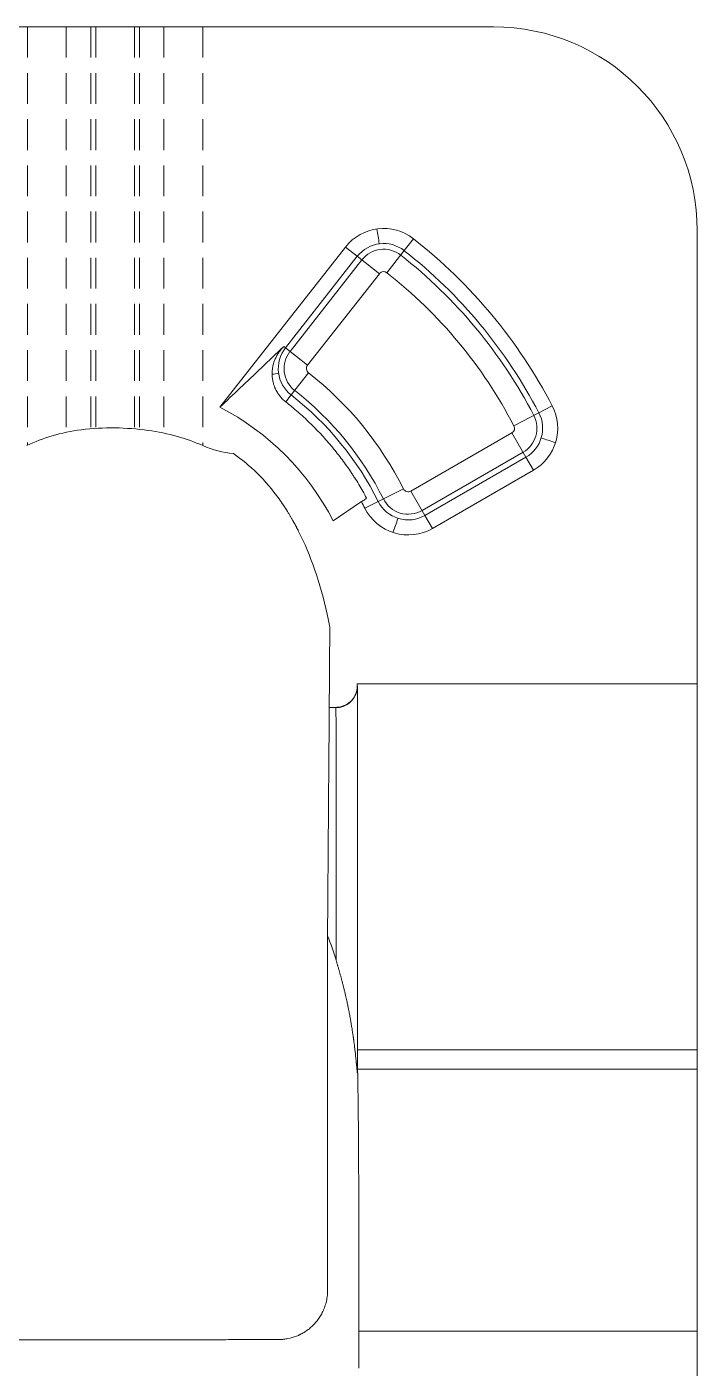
# Model space of a CAD drawing. Header units: millimetres. Extents: x 742 to 1164, y 383 to 613.
# Drawn here: x 943 to 1012.1, y 475.1 to 613.5 of the extents above; entities that cross this region are included whole.
import ezdxf

# ---------------------------------------------------------------- set-up
doc = ezdxf.new("R2010")
doc.units = ezdxf.units.MM
doc.linetypes.add('HIDDEN', pattern=[9.525, 6.35, -3.175])
doc.layers.add('core', color=7, linetype='Continuous', lineweight=20)

msp = doc.modelspace()

# ---------------------------------------------------------------- linework, layer by layer
at = {"layer": 'core', "lineweight": 18}
for p, q in [((991.07, 613.46), (903.63, 613.46)), ((1012.07, 592.46), (1012.07, 545.7)), ((962.87, 574.25), (975.82, 590.75)), ((984.78, 561.74), (995.19, 567.74)), ((974.55, 562.51), (977.47, 564.5)), ((974.16, 546.3), (974.17, 547.64)), ((977.03, 545.7), (1012.07, 545.7)), ((974.82, 543.29), (974.14, 543.29)), ((973.97, 519.73), (973.97, 483.16)), ((1012.07, 505.98), (1012.07, 507.96)), ((977.19, 478.97), (1012.07, 478.97)), ((977.19, 475.15), (977.19, 478.97)), ((1012.07, 418.01), (1012.07, 478.97))]:
    msp.add_line(p, q, dxfattribs=at)
at = {"layer": 'core', "linetype": 'HIDDEN', "lineweight": 13, "ltscale": 0.5}
for p, q in [((943.03, 613.46), (943.03, 570.32)), ((947.03, 613.46), (947.03, 571.65)), ((949.57, 613.46), (949.57, 572.01)), ((950.07, 613.46), (950.07, 572.05)), ((954.07, 613.46), (954.07, 572.01)), ((954.57, 613.46), (954.57, 571.96)), ((957.1, 613.46), (957.1, 571.56))]:
    msp.add_line(p, q, dxfattribs=at)
at = {"layer": 'core', "lineweight": 13}
for p, q in [((975.82, 590.75), (977.03, 589.8)), ((982.83, 591.61), (981.88, 590.39)), ((969.63, 580.35), (977.03, 589.8)), ((970.1, 579.99), (977.5, 589.43)), ((979.31, 588.01), (977.03, 589.8)), ((980.09, 588.1), (981.88, 590.39)), ((971.91, 578.57), (979.31, 588.01)), ((969.46, 580.49), (969.63, 580.35)), ((971.91, 578.57), (969.63, 580.35)), ((972, 577.79), (970.22, 575.5)), ((969.66, 574.78), (970.22, 575.5)), ((997.13, 574.38), (995.75, 573.66)), ((993.18, 572.33), (995.75, 573.66)), ((992.96, 571.59), (982.56, 565.59)), ((992.96, 571.59), (994.41, 569.09)), ((961.11, 570.28), (961.11, 570.28)), ((994.12, 569.6), (983.71, 563.59)), ((994.41, 569.09), (984.01, 563.08)), ((995.19, 567.74), (994.41, 569.09)), ((981.79, 565.82), (979.19, 564.52)), ((977.81, 563.83), (979.19, 564.52)), ((982.56, 565.59), (984.01, 563.08)), ((984.78, 561.74), (984.01, 563.08)), ((1012.07, 507.96), (977.05, 507.96))]:
    msp.add_line(p, q, dxfattribs=at)
at = {"layer": 'core', "lineweight": 18}
for centre, radius, start, end in [((991.07, 592.46), 21, 0, 90), ((979.75, 587.67), 5, 51.9646, 141.8978), ((950.4, 550.15), 52.63, 27.4041, 51.9646), ((950.4, 550.15), 27.13, 27.0999, 62.6406), ((992.69, 572.07), 5, 300.0036, 27.4041), ((965.14, 579.29), 9.87, 245.94, 264.8917), ((950.4, 550.15), 30.63, 26.5277, 27.9217), ((982.28, 566.07), 5, 206.5277, 300.0036)]:
    msp.add_arc(centre, radius, start, end, dxfattribs=at)
at = {"layer": 'core', "lineweight": 13}
for centre, radius, start, end in [((979.75, 587.67), 3.45, 51.9646, 141.8978), ((979.75, 587.67), 2.86, 51.9646, 141.8978), ((950.4, 550.15), 50.49, 27.4041, 51.9646), ((950.4, 550.15), 51.08, 27.4041, 51.9646), ((979.75, 587.67), 0.554, 51.9646, 141.8978), ((950.4, 550.15), 48.18, 27.4041, 51.9646), ((972.34, 578.22), 3.45, 141.8978, 231.987), ((972.34, 578.22), 2.86, 141.8978, 231.987), ((972.34, 578.22), 0.554, 141.8978, 231.987), ((950.4, 550.15), 35.08, 26.5277, 51.987), ((950.4, 550.15), 32.18, 26.5277, 51.987), ((950.4, 550.15), 32.77, 26.5277, 51.987), ((992.69, 572.07), 2.86, 300.0036, 27.4041), ((992.69, 572.07), 3.45, 300.0036, 27.4041), ((992.69, 572.07), 0.554, 300.0036, 27.4041), ((982.28, 566.07), 0.554, 206.5277, 300.0036), ((982.28, 566.07), 3.45, 206.5277, 300.0036), ((982.28, 566.07), 2.86, 206.5277, 300.0036)]:
    msp.add_arc(centre, radius, start, end, dxfattribs=at)
at = {"layer": 'core', "linetype": 'HIDDEN', "lineweight": 13, "ltscale": 0.5}
msp.add_open_spline([(961.1, 613.46), (961.1, 599.07), (961.1, 584.67), (961.1, 570.28)], degree=3, dxfattribs=at)
at = {"layer": 'core', "lineweight": 13}
for points in [[(979.29, 591.09), (979.22, 591.6), (979.14, 592.11), (979.06, 592.62)], [(968.93, 577.75), (968.7, 577.71), (968.48, 577.67), (968.25, 577.64)], [(997.46, 570.59), (996.97, 570.75), (996.48, 570.91), (995.99, 571.07)], [(1012.07, 505.98), (1000.4, 505.98), (988.73, 505.99), (977.06, 505.99)]]:
    msp.add_open_spline(points, degree=3, dxfattribs=at)
at = {"layer": 'core', "lineweight": 18}
for points, degree in [([(962.87, 574.25), (963.55, 574.89), (964.95, 576.22), (967.14, 578.3), (968.67, 579.75), (969.46, 580.49)], 3), ([(977.99, 564.85), (977.93, 564.81), (977.82, 564.73), (977.64, 564.61), (977.53, 564.54), (977.47, 564.5)], 3), ([(974.17, 547.64), (974.2, 551.58)], 1), ([(974.14, 543.29), (974.16, 546.3)], 1), ([(977.04, 539.08), (977.04, 539.76), (977.04, 540.39), (977.04, 540.96)], 3), ([(973.97, 519.73), (974.3, 518.92), (974.59, 518.09), (974.84, 517.23)], 3), ([(977.05, 507.96), (977.05, 507.77), (977.05, 507.4), (977.05, 507.02), (977.05, 506.83)], 3), ([(977.05, 506.83), (977.06, 506.64), (977.06, 506.45), (977.06, 506.26)], 3), ([(977.06, 505.99), (977.06, 506.08), (977.06, 506.17), (977.06, 506.26)], 3)]:
    msp.add_open_spline(points, degree=degree, dxfattribs=at)
for points, knots in [([(969.66, 574.78), (969.54, 574.88), (969.43, 574.97), (969.22, 575.18), (969.13, 575.29), (969.01, 575.43), (968.99, 575.46), (968.95, 575.52), (968.93, 575.55), (968.86, 575.64), (968.83, 575.7), (968.71, 575.88), (968.65, 576.01), (968.56, 576.2), (968.53, 576.27), (968.49, 576.36), (968.48, 576.4), (968.46, 576.46), (968.45, 576.5), (968.39, 576.66), (968.36, 576.8), (968.3, 577.06), (968.28, 577.2), (968.26, 577.4), (968.26, 577.46), (968.25, 577.56), (968.25, 577.6), (968.25, 577.66), (968.25, 577.7), (968.25, 577.86), (968.26, 577.99), (968.29, 578.25), (968.31, 578.38), (968.35, 578.57), (968.37, 578.63), (968.39, 578.73), (968.4, 578.76), (968.42, 578.82), (968.43, 578.85), (968.48, 579.01), (968.53, 579.13), (968.63, 579.36), (968.74, 579.59), (968.88, 579.8), (968.99, 579.96), (969.03, 580.01), (969.11, 580.11), (969.15, 580.16), (969.27, 580.31), (969.36, 580.4), (969.46, 580.49)], [0, 0, 0, 0, 0.0625, 0.0625, 0.125, 0.125, 0.140625, 0.140625, 0.15625, 0.15625, 0.1875, 0.1875, 0.25, 0.25, 0.28125, 0.28125, 0.296875, 0.296875, 0.3125, 0.3125, 0.375, 0.375, 0.4375, 0.4375, 0.46875, 0.46875, 0.484375, 0.484375, 0.5, 0.5, 0.5625, 0.5625, 0.625, 0.625, 0.65625, 0.65625, 0.671875, 0.671875, 0.6875, 0.6875, 0.75, 0.75, 0.8125, 0.875, 0.875, 0.90625, 0.90625, 0.9375, 0.9375, 1, 1, 1, 1]), ([(969.66, 574.78), (970.09, 574.45), (970.93, 573.75), (972.13, 572.65), (973.27, 571.49), (974.34, 570.28), (975.36, 569.01), (975.99, 568.12), (976.37, 567.56), (976.45, 567.44), (976.6, 567.21), (976.67, 567.1), (976.9, 566.75), (977.04, 566.52), (977.46, 565.81), (977.74, 565.34), (977.99, 564.85)], [0, 0, 0, 0, 0.125, 0.25, 0.375, 0.5, 0.625, 0.75, 0.75, 0.78125, 0.78125, 0.8125, 0.8125, 0.875, 0.875, 1, 1, 1, 1]), ([(952.04, 572.11), (950.89, 572.12), (948.7, 572.01), (945.64, 571.39), (943.8, 570.69), (942.97, 570.29)], [0, 0, 0, 0, 0.370565, 0.700747, 1, 1, 1, 1]), ([(961.11, 570.28), (960.27, 570.65), (958.42, 571.31), (955.37, 571.94), (953.19, 572.09), (952.04, 572.11)], [0, 0, 0, 0, 0.297973, 0.629968, 1, 1, 1, 1]), ([(969.84, 563.48), (969.56, 563.93), (968.63, 565.33), (966.85, 567.43), (965.13, 568.86), (964.26, 569.46)], [0, 0, 0, 0, 0.190392, 0.613486, 1, 1, 1, 1]), ([(970.94, 561.53), (970.93, 561.55), (970.92, 561.57), (970.9, 561.61), (970.87, 561.66), (970.84, 561.71), (970.81, 561.77), (970.78, 561.83), (970.75, 561.9), (970.71, 561.97), (970.67, 562.05), (970.62, 562.13), (970.58, 562.22), (970.53, 562.31), (970.47, 562.4), (970.42, 562.51), (970.36, 562.61), (970.29, 562.72), (970.23, 562.84), (970.16, 562.96), (970.08, 563.08), (970, 563.21), (969.92, 563.35), (969.87, 563.44), (969.84, 563.48)], [0, 0, 0, 0, 0.018258, 0.039105, 0.062543, 0.088571, 0.11719, 0.148399, 0.182198, 0.218588, 0.257569, 0.29914, 0.343302, 0.390053, 0.439396, 0.491328, 0.54585, 0.602961, 0.662663, 0.724953, 0.789832, 0.8573, 0.927356, 1, 1, 1, 1]), ([(974.2, 551.58), (974.11, 552.02), (973.7, 554.04), (972.77, 557.41), (971.6, 560.23), (970.94, 561.52), (970.94, 561.53)], [0, 0, 0, 0, 0.128995, 0.587229, 0.996274, 1, 1, 1, 1]), ([(977.03, 545.7), (977.03, 545.62), (977.04, 545.47), (977.03, 545.32), (977.01, 545.17), (977, 545.09), (976.97, 544.98), (976.96, 544.94), (976.94, 544.87), (976.93, 544.83), (976.9, 544.72), (976.87, 544.65), (976.8, 544.51), (976.77, 544.44), (976.71, 544.34), (976.69, 544.31), (976.65, 544.25), (976.63, 544.22), (976.56, 544.12), (976.51, 544.06), (976.41, 543.95), (976.35, 543.9), (976.27, 543.82), (976.24, 543.8), (976.18, 543.75), (976.15, 543.73), (976.05, 543.66), (975.99, 543.62), (975.86, 543.54), (975.79, 543.51), (975.68, 543.46), (975.65, 543.45), (975.58, 543.42), (975.54, 543.41), (975.43, 543.37), (975.36, 543.35), (975.21, 543.32), (975.06, 543.3), (974.9, 543.29), (974.82, 543.29)], [0, 0, 0, 0, 0.0625, 0.125, 0.125, 0.1875, 0.1875, 0.21875, 0.21875, 0.25, 0.25, 0.3125, 0.3125, 0.375, 0.375, 0.40625, 0.40625, 0.4375, 0.4375, 0.5, 0.5, 0.5625, 0.5625, 0.59375, 0.59375, 0.625, 0.625, 0.6875, 0.6875, 0.75, 0.75, 0.78125, 0.78125, 0.8125, 0.8125, 0.875, 0.875, 0.9375, 1, 1, 1, 1]), ([(977.03, 545.32), (977.03, 545.32), (977.03, 545.3), (977.02, 545.25), (977.01, 545.18), (977, 545.1), (976.99, 545.02), (976.97, 544.93), (976.95, 544.85), (976.92, 544.76), (976.9, 544.7), (976.87, 544.64), (976.84, 544.55), (976.78, 544.44), (976.71, 544.31), (976.63, 544.18), (976.53, 544.06), (976.41, 543.93), (976.27, 543.79), (976.08, 543.64), (975.84, 543.5), (975.59, 543.39), (975.33, 543.31), (975.08, 543.27), (974.91, 543.26), (974.83, 543.26)], [0, 0, 0, 0, 0.012369, 0.106909, 0.189821, 0.261229, 0.321322, 0.370403, 0.409016, 0.43826, 0.450115, 0.460765, 0.48008, 0.508562, 0.537147, 0.570735, 0.600988, 0.636034, 0.676637, 0.72442, 0.780934, 0.846533, 0.895402, 0.948343, 1, 1, 1, 1]), ([(977.04, 540.96), (977.04, 541.36), (977.04, 541.74), (977.04, 542.17), (977.04, 542.26), (977.04, 542.43), (977.04, 542.51), (977.04, 542.75), (977.04, 542.91), (977.04, 543.36), (977.04, 543.63), (977.04, 544), (977.04, 544.12), (977.04, 544.29), (977.04, 544.34), (977.04, 544.45), (977.04, 544.5), (977.04, 544.74), (977.03, 544.91), (977.03, 545.2), (977.03, 545.32), (977.03, 545.51), (977.03, 545.58), (977.03, 545.67), (977.03, 545.7), (977.03, 545.7)], [0, 0, 0, 0, 0.125, 0.125, 0.15625, 0.15625, 0.1875, 0.1875, 0.25, 0.25, 0.375, 0.375, 0.4375, 0.4375, 0.46875, 0.46875, 0.5, 0.5, 0.625, 0.625, 0.75, 0.75, 0.875, 0.875, 1, 1, 1, 1]), ([(1012.07, 545.7), (1012.07, 545.7), (1012.07, 545.51), (1012.07, 544.64), (1012.07, 543.12), (1012.07, 540.89), (1012.07, 537.71), (1012.07, 533.33), (1012.07, 527.7), (1012.07, 521.12), (1012.07, 514.41), (1012.07, 509.95), (1012.07, 507.96)], [0, 0, 0, 0, 0.089145, 0.177231, 0.265867, 0.356144, 0.457452, 0.566162, 0.680956, 0.800817, 0.912839, 1, 1, 1, 1]), ([(974.14, 543.29), (974.14, 543.29), (974.14, 543.22), (974.14, 542.91), (974.13, 542.41), (974.13, 541.72), (974.12, 541.14), (974.12, 540.5), (974.12, 540.16), (974.11, 539.04), (974.1, 538.19), (974.09, 536.24), (974.08, 535.15), (974.06, 532.73), (974.05, 531.4), (974.03, 528.5), (974.02, 526.92), (973.99, 523.52), (973.98, 521.7), (973.97, 519.73)], [0, 0, 0, 0, 0.0625, 0.125, 0.1875, 0.25, 0.3125, 0.3125, 0.375, 0.375, 0.5, 0.5, 0.625, 0.625, 0.75, 0.75, 0.875, 0.875, 1, 1, 1, 1]), ([(977.05, 528.87), (977.05, 528.9), (977.05, 528.95), (977.05, 529.04), (977.05, 529.12), (977.05, 529.22), (977.05, 529.31), (977.05, 529.4), (977.05, 529.5), (977.05, 529.6), (977.05, 529.71), (977.05, 529.81), (977.05, 529.92), (977.05, 530.03), (977.05, 530.15), (977.05, 530.27), (977.05, 530.52), (977.05, 530.88), (977.05, 531.3), (977.05, 531.61), (977.05, 532.03), (977.05, 532.56), (977.04, 533.12), (977.04, 533.56), (977.04, 534), (977.04, 534.51), (977.04, 535.09), (977.04, 535.66), (977.04, 536.3), (977.04, 536.85), (977.04, 537.27), (977.04, 537.52), (977.04, 537.71), (977.04, 537.86), (977.04, 538), (977.04, 538.15), (977.04, 538.29), (977.04, 538.42), (977.04, 538.55), (977.04, 538.67), (977.04, 538.78), (977.04, 538.89), (977.04, 538.99), (977.04, 539.05), (977.04, 539.08)], [0, 0, 0, 0, 0.006642, 0.01352, 0.020634, 0.027984, 0.03557, 0.043393, 0.051452, 0.059747, 0.068278, 0.077045, 0.086049, 0.095289, 0.104765, 0.114477, 0.124426, 0.169634, 0.205525, 0.232098, 0.249353, 0.31583, 0.374611, 0.40225, 0.437136, 0.499618, 0.549517, 0.607816, 0.674516, 0.749611, 0.785991, 0.814823, 0.836109, 0.849851, 0.867904, 0.885282, 0.901985, 0.918012, 0.933364, 0.948041, 0.962043, 0.97537, 0.988023, 1, 1, 1, 1]), ([(977.04, 523.86), (977.04, 523.89), (977.04, 523.95), (977.04, 524.05), (977.04, 524.14), (977.04, 524.23), (977.04, 524.32), (977.04, 524.41), (977.04, 524.5), (977.04, 524.59), (977.04, 524.68), (977.04, 524.77), (977.04, 524.85), (977.04, 524.94), (977.05, 525.03), (977.05, 525.11), (977.05, 525.2), (977.05, 525.28), (977.05, 525.37), (977.05, 525.45), (977.05, 525.54), (977.05, 525.62), (977.05, 525.7), (977.05, 525.78), (977.05, 525.86), (977.05, 525.94), (977.05, 526.02), (977.05, 526.1), (977.05, 526.18), (977.05, 526.26), (977.05, 526.34), (977.05, 526.42), (977.05, 526.49), (977.05, 526.57), (977.05, 526.64), (977.05, 526.72), (977.05, 526.79), (977.05, 526.87), (977.05, 526.94), (977.05, 527.02), (977.05, 527.09), (977.05, 527.16), (977.05, 527.23), (977.05, 527.3), (977.05, 527.38), (977.05, 527.45), (977.05, 527.52), (977.05, 527.58), (977.05, 527.65), (977.05, 527.72), (977.05, 527.79), (977.05, 527.86), (977.05, 527.92), (977.05, 527.99), (977.05, 528.06), (977.05, 528.12), (977.05, 528.19), (977.05, 528.25), (977.05, 528.31), (977.05, 528.38), (977.05, 528.44), (977.05, 528.5), (977.05, 528.56), (977.05, 528.63), (977.05, 528.69), (977.05, 528.75), (977.05, 528.81), (977.05, 528.85), (977.05, 528.87)], [0, 0, 0, 0, 0.017708, 0.035337, 0.052887, 0.070359, 0.087752, 0.105067, 0.122302, 0.139459, 0.156538, 0.173537, 0.190458, 0.2073, 0.224064, 0.240749, 0.257355, 0.273883, 0.290332, 0.306702, 0.322994, 0.339207, 0.355341, 0.371397, 0.387374, 0.403272, 0.419092, 0.434833, 0.450495, 0.466079, 0.481584, 0.49701, 0.512358, 0.527627, 0.542818, 0.55793, 0.572963, 0.587918, 0.602794, 0.617591, 0.63231, 0.64695, 0.661511, 0.675994, 0.690399, 0.704724, 0.718971, 0.73314, 0.74723, 0.761241, 0.775173, 0.789027, 0.802803, 0.816499, 0.830117, 0.843657, 0.857118, 0.8705, 0.883804, 0.897029, 0.910175, 0.923243, 0.936233, 0.949143, 0.961975, 0.974729, 0.987404, 1, 1, 1, 1]), ([(977.05, 507.96), (977.05, 508), (977.05, 508.08), (977.05, 508.19), (977.05, 508.3), (977.05, 508.42), (977.05, 508.53), (977.05, 508.63), (977.05, 508.74), (977.05, 508.85), (977.05, 508.95), (977.05, 509.06), (977.05, 509.16), (977.05, 509.26), (977.05, 509.36), (977.05, 509.46), (977.05, 509.55), (977.05, 509.65), (977.05, 509.74), (977.05, 509.83), (977.05, 509.92), (977.05, 510.01), (977.05, 510.1), (977.05, 510.19), (977.05, 510.27), (977.05, 510.36), (977.05, 510.44), (977.05, 510.52), (977.05, 510.6), (977.05, 510.68), (977.05, 510.76), (977.05, 510.83), (977.05, 510.91), (977.05, 510.98), (977.05, 511.05), (977.05, 511.12), (977.05, 511.19), (977.05, 511.26), (977.05, 511.32), (977.05, 511.39), (977.05, 511.45), (977.05, 511.51), (977.05, 511.57), (977.05, 511.63), (977.05, 511.69), (977.05, 511.75), (977.05, 511.8), (977.05, 511.86), (977.05, 511.91), (977.05, 511.96), (977.05, 512.01), (977.05, 512.06), (977.05, 512.1), (977.05, 512.15), (977.05, 512.36), (977.05, 512.73), (977.04, 513.26), (977.04, 513.76), (977.04, 514.44), (977.04, 515.27), (977.04, 516.06), (977.04, 516.72), (977.04, 517.28), (977.04, 517.82), (977.04, 518.5), (977.04, 519.25), (977.04, 520.04), (977.04, 520.63), (977.04, 521.09), (977.04, 521.56), (977.04, 521.95), (977.04, 522.23), (977.04, 522.42), (977.04, 522.6), (977.04, 522.78), (977.04, 522.96), (977.04, 523.14), (977.04, 523.32), (977.04, 523.5), (977.04, 523.68), (977.04, 523.8), (977.04, 523.86)], [0, 0, 0, 0, 0.006773, 0.013467, 0.020082, 0.026619, 0.033078, 0.039458, 0.045759, 0.051981, 0.058125, 0.06419, 0.070177, 0.076085, 0.081915, 0.087666, 0.093338, 0.098931, 0.104446, 0.109882, 0.11524, 0.120519, 0.125719, 0.13084, 0.135883, 0.140847, 0.145732, 0.150539, 0.155266, 0.159915, 0.164486, 0.168977, 0.17339, 0.177724, 0.181979, 0.186156, 0.190254, 0.194273, 0.198213, 0.202074, 0.205857, 0.209561, 0.213186, 0.216732, 0.220199, 0.223588, 0.226898, 0.230129, 0.233281, 0.236355, 0.239349, 0.242265, 0.245102, 0.24786, 0.250539, 0.283155, 0.314885, 0.345729, 0.375686, 0.438191, 0.500707, 0.521609, 0.563226, 0.605815, 0.625782, 0.694223, 0.750989, 0.78001, 0.810472, 0.842374, 0.875718, 0.888146, 0.900574, 0.913003, 0.925431, 0.937859, 0.950288, 0.962716, 0.975144, 0.987572, 1, 1, 1, 1]), ([(974.84, 517.23), (974.85, 517.2), (974.88, 517.13), (974.91, 517.02), (974.94, 516.91), (974.97, 516.79), (975.01, 516.68), (975.04, 516.56), (975.08, 516.44), (975.11, 516.31), (975.15, 516.18), (975.19, 516.05), (975.23, 515.92), (975.26, 515.78), (975.3, 515.64), (975.34, 515.5), (975.38, 515.35), (975.42, 515.21), (975.46, 515.05), (975.5, 514.9), (975.54, 514.74), (975.58, 514.58), (975.64, 514.36), (975.71, 514.08), (975.79, 513.75), (975.86, 513.45), (975.92, 513.17), (975.97, 512.92), (976.02, 512.68), (976.07, 512.48), (976.1, 512.3), (976.14, 512.14), (976.17, 511.99), (976.19, 511.84), (976.22, 511.69), (976.25, 511.55), (976.28, 511.4), (976.3, 511.25), (976.33, 511.11), (976.35, 510.96), (976.38, 510.81), (976.4, 510.67), (976.43, 510.52), (976.45, 510.38), (976.48, 510.23), (976.5, 510.09), (976.52, 509.95), (976.54, 509.8), (976.56, 509.66), (976.59, 509.52), (976.6, 509.41), (976.61, 509.33), (976.62, 509.28), (976.63, 509.22), (976.64, 509.14), (976.65, 509.05), (976.67, 508.94), (976.68, 508.82), (976.7, 508.69), (976.72, 508.55), (976.74, 508.39), (976.76, 508.21), (976.78, 508.03), (976.8, 507.82), (976.83, 507.63), (976.85, 507.45), (976.86, 507.29), (976.88, 507.14), (976.89, 507), (976.91, 506.87), (976.92, 506.75), (976.93, 506.65), (976.94, 506.51), (976.96, 506.35), (976.98, 506.17), (976.99, 506.01), (977.01, 505.87), (977.02, 505.76), (977.03, 505.68), (977.03, 505.63), (977.04, 505.6), (977.04, 505.59), (977.05, 505.58), (977.05, 505.58), (977.05, 505.59), (977.05, 505.6), (977.06, 505.62), (977.06, 505.64), (977.06, 505.67), (977.06, 505.7), (977.06, 505.74), (977.06, 505.77), (977.06, 505.8), (977.06, 505.81), (977.06, 505.83), (977.06, 505.84), (977.06, 505.86), (977.06, 505.87), (977.06, 505.88), (977.06, 505.89), (977.06, 505.89), (977.06, 505.9), (977.06, 505.91), (977.06, 505.91), (977.06, 505.92), (977.06, 505.93), (977.06, 505.93), (977.06, 505.94), (977.06, 505.95), (977.06, 505.96), (977.06, 505.97), (977.06, 505.97), (977.06, 505.98), (977.06, 505.99), (977.06, 505.99)], [0, 0, 0, 0, 0.008716, 0.017676, 0.02688, 0.036328, 0.04602, 0.055956, 0.066136, 0.07656, 0.087228, 0.098141, 0.109298, 0.120699, 0.132345, 0.144236, 0.156371, 0.16875, 0.181375, 0.194244, 0.207359, 0.220718, 0.234322, 0.263513, 0.290684, 0.315833, 0.338962, 0.36007, 0.379157, 0.396222, 0.411264, 0.423559, 0.435813, 0.448025, 0.460197, 0.472327, 0.484417, 0.496467, 0.508477, 0.520448, 0.53238, 0.544274, 0.55613, 0.567949, 0.57973, 0.591474, 0.603182, 0.614854, 0.626491, 0.638092, 0.649658, 0.652698, 0.656828, 0.662049, 0.668361, 0.675766, 0.684266, 0.693862, 0.704556, 0.71635, 0.729249, 0.743254, 0.758369, 0.774598, 0.791943, 0.805824, 0.818825, 0.830942, 0.842175, 0.852521, 0.861979, 0.870547, 0.878225, 0.895576, 0.91103, 0.924593, 0.936272, 0.946082, 0.954054, 0.960248, 0.96281, 0.965049, 0.967009, 0.968754, 0.970376, 0.971986, 0.973702, 0.975618, 0.977607, 0.979899, 0.982519, 0.985483, 0.986638, 0.987743, 0.988798, 0.989803, 0.990759, 0.991668, 0.99211, 0.99256, 0.993019, 0.993486, 0.993963, 0.994451, 0.994949, 0.995459, 0.99598, 0.996514, 0.997061, 0.997621, 0.998195, 0.998782, 0.999384, 1, 1, 1, 1]), ([(977.19, 483.16), (977.19, 485.08), (977.19, 486.99), (977.19, 489.85), (977.19, 490.81), (977.18, 492.24), (977.18, 492.72), (977.18, 493.67), (977.18, 494.15), (977.17, 495.57), (977.17, 496.52), (977.16, 498.42), (977.15, 499.37), (977.12, 502.21), (977.1, 504.1), (977.06, 505.99)], [0, 0, 0, 0, 0.25, 0.25, 0.375, 0.375, 0.4375, 0.4375, 0.5, 0.5, 0.625, 0.625, 0.75, 0.75, 1, 1, 1, 1]), ([(1012.07, 505.98), (1012.07, 504.7), (1012.07, 501.89), (1012.07, 497.64), (1012.07, 493.11), (1012.07, 488.49), (1012.07, 483.73), (1012.07, 480.54), (1012.07, 478.97)], [0, 0, 0, 0, 0.144123, 0.314124, 0.474121, 0.647098, 0.826542, 1, 1, 1, 1]), ([(973.97, 483.16), (973.97, 483.05), (973.96, 482.95), (973.95, 482.73), (973.94, 482.63), (973.92, 482.47), (973.91, 482.39), (973.9, 482.32), (973.89, 482.26), (973.88, 482.24), (973.86, 482.11), (973.84, 482.01), (973.79, 481.82), (973.76, 481.73), (973.7, 481.55), (973.67, 481.46), (973.62, 481.33), (973.61, 481.28), (973.57, 481.2), (973.55, 481.16), (973.5, 481.03), (973.46, 480.95), (973.34, 480.72), (973.26, 480.57), (973.08, 480.3), (972.99, 480.17), (972.84, 479.98), (972.79, 479.92), (972.69, 479.8), (972.64, 479.74), (972.48, 479.57), (972.37, 479.47), (972.15, 479.27), (972.03, 479.17), (971.79, 479), (971.55, 478.83), (971.29, 478.69), (971.12, 478.61), (971.09, 478.59), (971.02, 478.56), (970.99, 478.54), (970.89, 478.5), (970.82, 478.47), (970.47, 478.34), (970.18, 478.25), (969.74, 478.17), (969.59, 478.15), (969.28, 478.11), (969.12, 478.11), (968.96, 478.11)], [0, 0, 0, 0, 0.03125, 0.03125, 0.0625, 0.0625, 0.078125, 0.085937, 0.085937, 0.09375, 0.09375, 0.125, 0.125, 0.15625, 0.15625, 0.1875, 0.1875, 0.203125, 0.203125, 0.21875, 0.21875, 0.25, 0.25, 0.3125, 0.3125, 0.375, 0.375, 0.40625, 0.40625, 0.4375, 0.4375, 0.5, 0.5, 0.5625, 0.5625, 0.625, 0.6875, 0.6875, 0.703125, 0.703125, 0.71875, 0.71875, 0.75, 0.75, 0.875, 0.875, 0.9375, 0.9375, 1, 1, 1, 1]), ([(977.19, 483.16), (977.19, 483.09), (977.19, 482.95), (977.19, 482.74), (977.19, 482.52), (977.19, 482.31), (977.19, 482.1), (977.19, 481.89), (977.19, 481.68), (977.19, 481.47), (977.19, 481.26), (977.19, 481.05), (977.19, 480.84), (977.19, 480.63), (977.19, 480.42), (977.19, 480.21), (977.19, 480), (977.19, 479.79), (977.19, 479.59), (977.19, 479.38), (977.19, 479.17), (977.19, 479.04), (977.19, 478.97)], [0, 0, 0, 0, 0.050841, 0.101593, 0.152256, 0.202831, 0.253316, 0.303713, 0.354021, 0.40424, 0.454371, 0.504414, 0.554369, 0.604235, 0.654013, 0.703703, 0.753305, 0.802819, 0.852246, 0.901585, 0.950836, 1, 1, 1, 1]), ([(968.96, 478.11), (968.4, 478.1), (967.8, 478.1), (967.03, 478.1), (966.87, 478.1), (966.63, 478.1), (966.55, 478.1), (966.4, 478.09), (966.32, 478.09), (965.91, 478.09), (965.59, 478.09), (964.6, 478.09), (963.93, 478.09), (962.55, 478.08), (961.85, 478.08), (960.41, 478.08), (959.68, 478.08), (958.84, 478.08), (958.74, 478.08), (958.56, 478.08), (958.27, 478.08), (957.99, 478.07), (957.43, 478.07), (957.05, 478.07), (955.91, 478.07), (955.15, 478.07), (953.62, 478.07), (952.85, 478.07), (951.69, 478.07), (951.21, 478.07), (950.72, 478.07), (950.53, 478.07), (950.43, 478.07), (950.14, 478.07), (949.95, 478.07), (948.98, 478.07), (948.22, 478.07), (946.71, 478.07), (945.96, 478.07), (944.48, 478.08), (943.75, 478.08), (942.84, 478.08), (942.66, 478.08), (942.39, 478.08), (942.3, 478.08), (942.13, 478.08), (942.04, 478.08), (941.59, 478.08), (941.24, 478.08), (940.2, 478.09), (939.53, 478.09), (938.22, 478.09), (937.59, 478.09), (936.36, 478.1), (935.76, 478.1), (935.18, 478.11)], [0, 0, 0, 0, 0.0625, 0.0625, 0.078125, 0.078125, 0.085937, 0.085937, 0.09375, 0.09375, 0.125, 0.125, 0.1875, 0.1875, 0.25, 0.25, 0.3125, 0.3125, 0.320312, 0.320312, 0.328125, 0.34375, 0.34375, 0.375, 0.375, 0.4375, 0.4375, 0.5, 0.5, 0.53125, 0.539062, 0.539062, 0.546875, 0.546875, 0.5625, 0.5625, 0.625, 0.625, 0.6875, 0.6875, 0.75, 0.75, 0.765625, 0.765625, 0.773437, 0.773437, 0.78125, 0.78125, 0.8125, 0.8125, 0.875, 0.875, 0.9375, 0.9375, 1, 1, 1, 1])]:
    msp.add_open_spline(points, degree=3, knots=knots, dxfattribs=at)
at = {"layer": 'core', "lineweight": 13}
for points, knots in [([(980.71, 561.32), (980.89, 561.8), (981.06, 562.28), (981.22, 562.77), (981.23, 562.77), (981.23, 562.78)], [0, 0, 0, 0, 0.988859, 0.988859, 1, 1, 1, 1]), ([(977.06, 505.68), (977.06, 505.98), (977.06, 506.72), (977.06, 507.87), (977.05, 509.11), (977.05, 510.28), (977.05, 511.37), (977.05, 512.39), (977.05, 513.32), (977.05, 514.16), (977.05, 514.92), (977.05, 515.62), (977.05, 516.26), (977.05, 516.87), (977.05, 517.79), (977.05, 519.03), (977.05, 520.59), (977.05, 522.13), (977.05, 523.66), (977.05, 525.16), (977.05, 526.62), (977.05, 528.01), (977.05, 529.34), (977.05, 530.61), (977.05, 531.81), (977.05, 532.95), (977.05, 534.05), (977.05, 535.1), (977.05, 536.11), (977.05, 537.07), (977.05, 537.98), (977.05, 538.83), (977.05, 539.63), (977.05, 540.37), (977.05, 541.05), (977.05, 541.7), (977.05, 542.31), (977.05, 542.88), (977.05, 543.4), (977.05, 543.88), (977.05, 544.29), (977.04, 544.57), (977.04, 544.75), (977.04, 544.86), (977.04, 544.95), (977.04, 545.04), (977.04, 545.12), (977.04, 545.2), (977.04, 545.27), (977.04, 545.35), (977.04, 545.44), (977.03, 545.53), (977.03, 545.6), (977.03, 545.63), (977.03, 545.63)], [0, 0, 0, 0, 0.013082, 0.032464, 0.050892, 0.068368, 0.084891, 0.100458, 0.115071, 0.127628, 0.139381, 0.150332, 0.160481, 0.169887, 0.179188, 0.204419, 0.23011, 0.25626, 0.282864, 0.310073, 0.336953, 0.363503, 0.389723, 0.415616, 0.440821, 0.466019, 0.491217, 0.516414, 0.542069, 0.567723, 0.593375, 0.619024, 0.64467, 0.669855, 0.695071, 0.720681, 0.746785, 0.773872, 0.801475, 0.82958, 0.857638, 0.885374, 0.895464, 0.90551, 0.915513, 0.925472, 0.935388, 0.945492, 0.9543, 0.963967, 0.974494, 0.985884, 0.998142, 1, 1, 1, 1]), ([(974.84, 517.23), (974.84, 518.04), (974.84, 519.58), (974.84, 521.7), (974.84, 522.99), (974.84, 524.22), (974.84, 524.81), (974.84, 526.5), (974.84, 527.52), (974.84, 529.38), (974.84, 530.22), (974.84, 531.73), (974.84, 532.41), (974.84, 533.32), (974.84, 533.89), (974.84, 534.64), (974.84, 535.31), (974.84, 535.9), (974.84, 536.23), (974.84, 536.47), (974.84, 536.58), (974.84, 536.7), (974.84, 536.76), (974.84, 536.79), (974.84, 536.81), (974.84, 536.82), (974.84, 536.82), (974.84, 536.82), (974.84, 536.82), (974.84, 536.82), (974.84, 536.82), (974.84, 536.82), (974.84, 536.82), (974.84, 536.82), (974.84, 536.82), (974.84, 537.8), (974.84, 539.12), (974.84, 540.21), (974.84, 540.71), (974.84, 540.87), (974.84, 541.18), (974.84, 542.38), (974.83, 543.12), (974.83, 543.26)], [0, 0, 0, 0, 0.032206, 0.064411, 0.096617, 0.096617, 0.128822, 0.128822, 0.193234, 0.193234, 0.257645, 0.257645, 0.322056, 0.322056, 0.354262, 0.386467, 0.418673, 0.450878, 0.483084, 0.483084, 0.499187, 0.507238, 0.511264, 0.513277, 0.514283, 0.514786, 0.515038, 0.515164, 0.515227, 0.515258, 0.515274, 0.515282, 0.515286, 0.515286, 0.51529, 0.51529, 0.644112, 0.708523, 0.708523, 0.740729, 0.740729, 0.772934, 1, 1, 1, 1])]:
    msp.add_open_spline(points, degree=3, knots=knots, dxfattribs=at)

doc.saveas('drawing.dxf')
